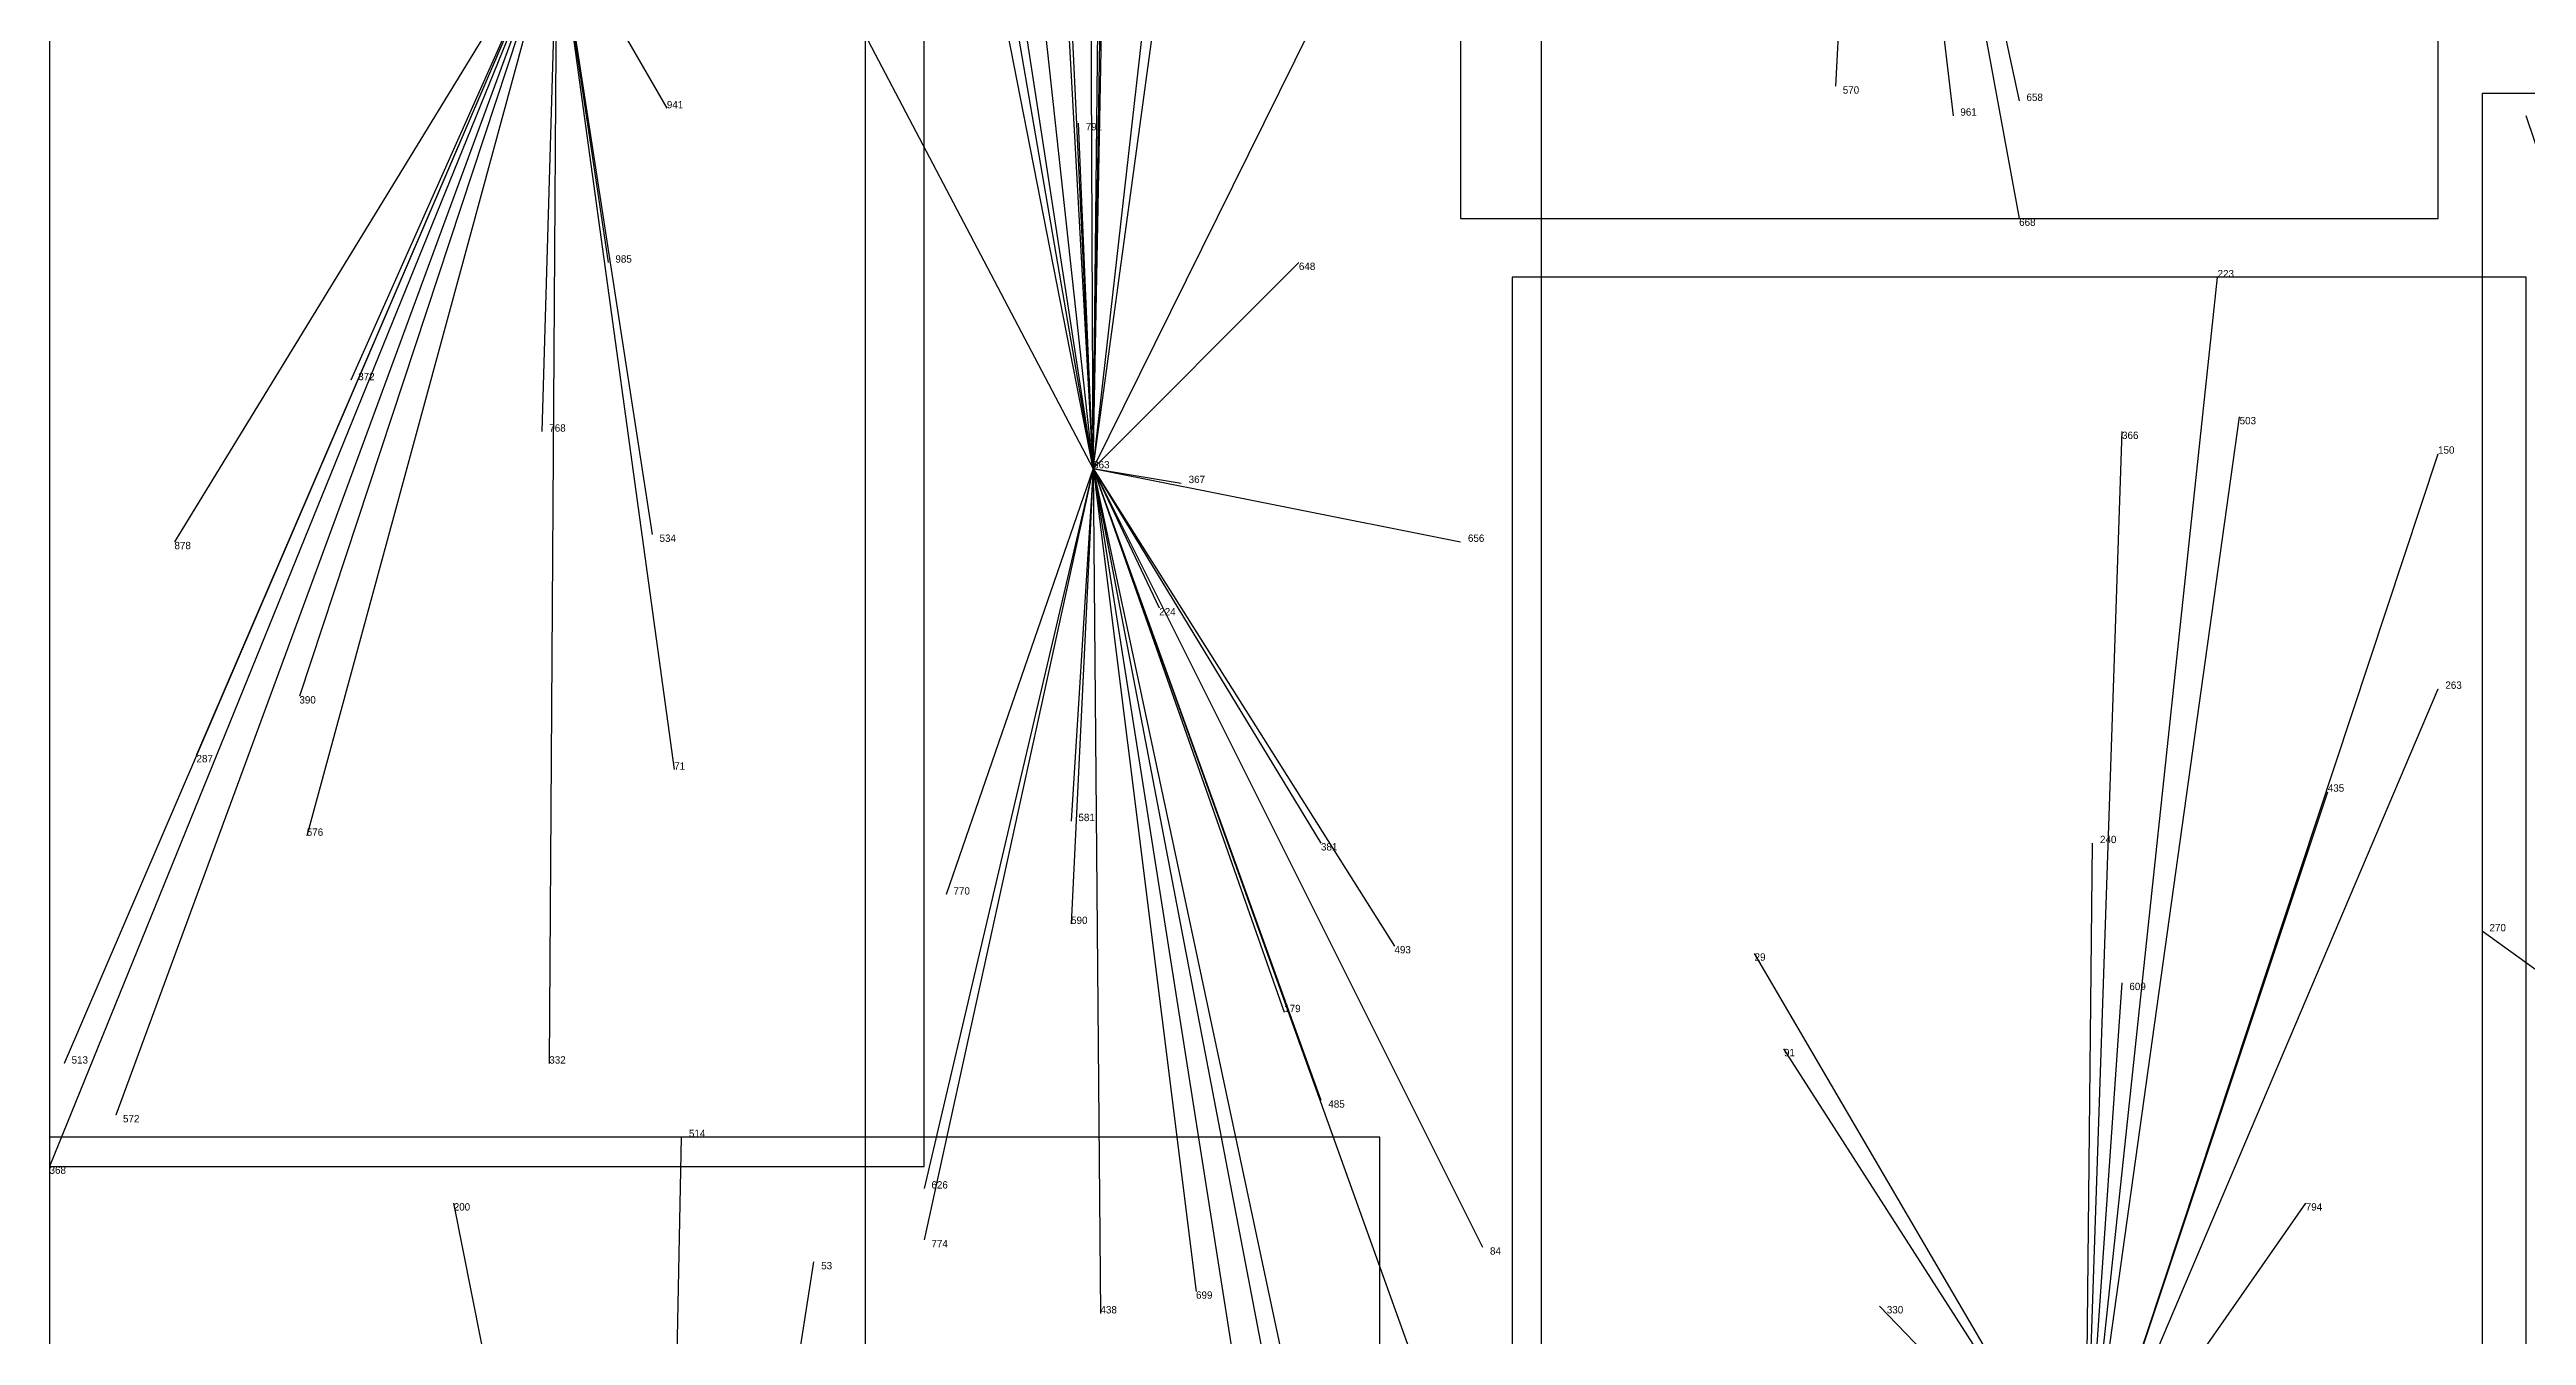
# Model space of a CAD drawing. Extents: x 0 to 1, y 0 to 1.
# Drawn here: x 0.001 to 0.338, y 0.231 to 0.406 of the extents above; entities that cross this region are included whole.
import ezdxf

# ---------------------------------------------------------------- set-up
doc = ezdxf.new("R2010")
doc.units = 0
for name, color, linetype in [('CLIENTS', 7, 'Continuous'), ('FACILITIES', 7, 'Continuous'), ('FACILITIES_LINES', 7, 'Continuous'), ('MIN_MAX_BOXES', 7, 'Continuous'), ('NORMALS', 7, 'Continuous'), ('SOURCE_POINTS', 7, 'Continuous'), ('TEXT', 7, 'Continuous')]:
    doc.layers.add(name, color=color, linetype=linetype)

# ---------------------------------------------------------------- blocks, each defined once
blk = doc.blocks.new('POINT_DISPLAY')
blk.add_line((0, 0), (0, 0))

msp = doc.modelspace()

# ---------------------------------------------------------------- linework, layer by layer
at = {"layer": 'FACILITIES_LINES'}
for p, q in [((0.143, 0.349), (0.142, 0.585)), ((0.143, 0.349), (0.132, 0.548)), ((0.143, 0.349), (0.146, 0.543)), ((0.143, 0.349), (0.145, 0.54)), ((0.143, 0.349), (0.125, 0.514)), ((0.143, 0.349), (0.146, 0.507)), ((0.143, 0.349), (0.136, 0.497)), ((0.143, 0.349), (0.159, 0.49)), ((0.249, 0.492), (0.244, 0.401)), ((0.249, 0.492), (0.269, 0.399)), ((0.249, 0.492), (0.269, 0.383)), ((0.249, 0.492), (0.26, 0.397)), ((0.143, 0.349), (0.162, 0.488)), ((0.143, 0.349), (0.124, 0.473)), ((0.143, 0.349), (0.124, 0.446)), ((0.143, 0.349), (0.187, 0.438)), ((0.07, 0.424), (0.001, 0.254)), ((0.07, 0.424), (0.003, 0.268)), ((0.07, 0.424), (0.01, 0.261)), ((0.07, 0.424), (0.018, 0.339)), ((0.07, 0.424), (0.021, 0.31)), ((0.07, 0.424), (0.035, 0.318)), ((0.07, 0.424), (0.036, 0.299)), ((0.07, 0.424), (0.042, 0.361)), ((0.07, 0.424), (0.068, 0.354)), ((0.07, 0.424), (0.069, 0.268)), ((0.07, 0.424), (0.086, 0.308)), ((0.07, 0.424), (0.083, 0.34)), ((0.07, 0.424), (0.085, 0.398)), ((0.07, 0.424), (0.077, 0.377)), ((0.143, 0.349), (0.132, 0.413)), ((0.143, 0.349), (0.112, 0.408)), ((0.143, 0.349), (0.141, 0.396)), ((0.389, 0.245), (0.338, 0.397)), ((0.143, 0.349), (0.171, 0.377)), ((0.278, 0.206), (0.296, 0.375)), ((0.278, 0.206), (0.299, 0.356)), ((0.278, 0.206), (0.283, 0.354)), ((0.278, 0.206), (0.326, 0.351)), ((0.143, 0.349), (0.12, 0.251)), ((0.143, 0.349), (0.12, 0.244)), ((0.143, 0.349), (0.123, 0.291)), ((0.143, 0.349), (0.14, 0.287)), ((0.143, 0.349), (0.14, 0.301)), ((0.143, 0.349), (0.177, 0.133)), ((0.143, 0.349), (0.144, 0.234)), ((0.143, 0.349), (0.174, 0.263)), ((0.143, 0.349), (0.152, 0.33)), ((0.143, 0.349), (0.155, 0.347)), ((0.143, 0.349), (0.196, 0.243)), ((0.143, 0.349), (0.169, 0.275)), ((0.143, 0.349), (0.174, 0.298)), ((0.143, 0.349), (0.184, 0.284)), ((0.143, 0.349), (0.189, 0.133)), ((0.143, 0.349), (0.193, 0.339)), ((0.143, 0.349), (0.157, 0.237)), ((0.143, 0.349), (0.204, 0.179)), ((0.143, 0.349), (0.179, 0.161)), ((0.278, 0.206), (0.326, 0.319)), ((0.278, 0.206), (0.311, 0.305)), ((0.278, 0.206), (0.279, 0.298)), ((0.389, 0.245), (0.332, 0.286)), ((0.278, 0.206), (0.233, 0.283)), ((0.278, 0.206), (0.283, 0.279)), ((0.278, 0.206), (0.237, 0.27)), ((0.084, 0.108), (0.087, 0.258)), ((0.084, 0.108), (0.056, 0.249)), ((0.278, 0.206), (0.308, 0.249)), ((0.084, 0.108), (0.105, 0.241)), ((0.278, 0.206), (0.25, 0.235))]:
    msp.add_line(p, q, dxfattribs=at)
at = {"layer": 'MIN_MAX_BOXES'}
for p, q in [((0.193, 0.689), (0.193, 0.383)), ((0.193, 0.689), (0.193, 0.383)), ((0.326, 0.383), (0.326, 0.689)), ((0.326, 0.383), (0.326, 0.689)), ((0.001, 0.633), (0.001, 0.254)), ((0.001, 0.633), (0.001, 0.254)), ((0.12, 0.254), (0.12, 0.633)), ((0.12, 0.254), (0.12, 0.633)), ((0.112, 0.585), (0.112, 0.133)), ((0.112, 0.585), (0.112, 0.133)), ((0.204, 0.133), (0.204, 0.585)), ((0.204, 0.133), (0.204, 0.585)), ((0.446, 0.4), (0.332, 0.4)), ((0.332, 0.4), (0.332, 0.049)), ((0.446, 0.4), (0.332, 0.4)), ((0.332, 0.4), (0.332, 0.049)), ((0.332, 0.4), (0.332, 0.4)), ((0.193, 0.383), (0.326, 0.383)), ((0.193, 0.383), (0.326, 0.383)), ((0.193, 0.383), (0.193, 0.383)), ((0.326, 0.383), (0.326, 0.383)), ((0.338, 0.375), (0.2, 0.375)), ((0.2, 0.375), (0.2, 0.001)), ((0.338, 0.375), (0.2, 0.375)), ((0.2, 0.375), (0.2, 0.001)), ((0.2, 0.375), (0.2, 0.375)), ((0.338, 0.001), (0.338, 0.375)), ((0.338, 0.001), (0.338, 0.375)), ((0.338, 0.375), (0.338, 0.375)), ((0.182, 0.258), (0.001, 0.258)), ((0.001, 0.258), (0.001, 0.002)), ((0.182, 0.258), (0.001, 0.258)), ((0.001, 0.258), (0.001, 0.002)), ((0.001, 0.258), (0.001, 0.258)), ((0.182, 0.002), (0.182, 0.258)), ((0.182, 0.002), (0.182, 0.258)), ((0.182, 0.258), (0.182, 0.258)), ((0.001, 0.254), (0.12, 0.254)), ((0.001, 0.254), (0.12, 0.254)), ((0.001, 0.254), (0.001, 0.254)), ((0.12, 0.254), (0.12, 0.254))]:
    msp.add_line(p, q, dxfattribs=at)
at = {"layer": 'NORMALS'}
for p, q in [((0.085, 0.398), (0.085, 0.398)), ((0.244, 0.401), (0.244, 0.401)), ((0.269, 0.399), (0.269, 0.399)), ((0.141, 0.396), (0.141, 0.396)), ((0.26, 0.397), (0.26, 0.397)), ((0.338, 0.397), (0.338, 0.397)), ((0.269, 0.383), (0.269, 0.383)), ((0.077, 0.377), (0.077, 0.377)), ((0.171, 0.377), (0.171, 0.377)), ((0.296, 0.375), (0.296, 0.375)), ((0.042, 0.361), (0.042, 0.361)), ((0.068, 0.354), (0.068, 0.354)), ((0.283, 0.354), (0.283, 0.354)), ((0.299, 0.356), (0.299, 0.356)), ((0.326, 0.351), (0.326, 0.351)), ((0.143, 0.349), (0.143, 0.349)), ((0.155, 0.347), (0.155, 0.347)), ((0.018, 0.339), (0.018, 0.339)), ((0.083, 0.34), (0.083, 0.34)), ((0.193, 0.339), (0.193, 0.339)), ((0.152, 0.33), (0.152, 0.33)), ((0.035, 0.318), (0.035, 0.318)), ((0.326, 0.319), (0.326, 0.319)), ((0.021, 0.31), (0.021, 0.31)), ((0.086, 0.308), (0.086, 0.308)), ((0.311, 0.305), (0.311, 0.305)), ((0.14, 0.301), (0.14, 0.301)), ((0.036, 0.299), (0.036, 0.299)), ((0.174, 0.298), (0.174, 0.298)), ((0.279, 0.298), (0.279, 0.298)), ((0.123, 0.291), (0.123, 0.291)), ((0.14, 0.287), (0.14, 0.287)), ((0.184, 0.284), (0.184, 0.284)), ((0.332, 0.286), (0.332, 0.286)), ((0.233, 0.283), (0.233, 0.283)), ((0.283, 0.279), (0.283, 0.279)), ((0.169, 0.275), (0.169, 0.275)), ((0.237, 0.27), (0.237, 0.27)), ((0.003, 0.268), (0.003, 0.268)), ((0.069, 0.268), (0.069, 0.268)), ((0.174, 0.263), (0.174, 0.263)), ((0.01, 0.261), (0.01, 0.261)), ((0.087, 0.258), (0.087, 0.258)), ((0.001, 0.254), (0.001, 0.254)), ((0.12, 0.251), (0.12, 0.251)), ((0.056, 0.249), (0.056, 0.249)), ((0.308, 0.249), (0.308, 0.249)), ((0.12, 0.244), (0.12, 0.244)), ((0.196, 0.243), (0.196, 0.243)), ((0.105, 0.241), (0.105, 0.241)), ((0.157, 0.237), (0.157, 0.237)), ((0.144, 0.234), (0.144, 0.234)), ((0.25, 0.235), (0.25, 0.235))]:
    msp.add_line(p, q, dxfattribs=at)

# ---------------------------------------------------------------- block references
at = {"layer": 'CLIENTS'}
for p in [(0.085, 0.398), (0.244, 0.401), (0.269, 0.399), (0.141, 0.396), (0.26, 0.397), (0.338, 0.397), (0.269, 0.383), (0.077, 0.377), (0.171, 0.377), (0.296, 0.375), (0.042, 0.361), (0.068, 0.354), (0.283, 0.354), (0.299, 0.356), (0.326, 0.351), (0.155, 0.347), (0.018, 0.339), (0.083, 0.34), (0.193, 0.339), (0.152, 0.33), (0.035, 0.318), (0.326, 0.319), (0.021, 0.31), (0.086, 0.308), (0.311, 0.305), (0.14, 0.301), (0.036, 0.299), (0.174, 0.298), (0.279, 0.298), (0.123, 0.291), (0.14, 0.287), (0.184, 0.284), (0.332, 0.286), (0.233, 0.283), (0.283, 0.279), (0.169, 0.275), (0.237, 0.27), (0.003, 0.268), (0.069, 0.268), (0.174, 0.263), (0.01, 0.261), (0.087, 0.258), (0.001, 0.254), (0.12, 0.251), (0.056, 0.249), (0.308, 0.249), (0.12, 0.244), (0.196, 0.243), (0.105, 0.241), (0.157, 0.237), (0.144, 0.234), (0.25, 0.235)]:
    msp.add_blockref('POINT_DISPLAY', p, dxfattribs=at)
at = {"layer": 'FACILITIES'}
msp.add_blockref('POINT_DISPLAY', (0.143, 0.349), dxfattribs=at)
at = {"layer": 'SOURCE_POINTS'}
for p in [(0.085, 0.398), (0.244, 0.401), (0.269, 0.399), (0.141, 0.396), (0.26, 0.397), (0.338, 0.397), (0.269, 0.383), (0.077, 0.377), (0.171, 0.377), (0.296, 0.375), (0.042, 0.361), (0.068, 0.354), (0.283, 0.354), (0.299, 0.356), (0.326, 0.351), (0.143, 0.349), (0.155, 0.347), (0.018, 0.339), (0.083, 0.34), (0.193, 0.339), (0.152, 0.33), (0.035, 0.318), (0.326, 0.319), (0.021, 0.31), (0.086, 0.308), (0.311, 0.305), (0.14, 0.301), (0.036, 0.299), (0.174, 0.298), (0.279, 0.298), (0.123, 0.291), (0.14, 0.287), (0.184, 0.284), (0.332, 0.286), (0.233, 0.283), (0.283, 0.279), (0.169, 0.275), (0.237, 0.27), (0.003, 0.268), (0.069, 0.268), (0.174, 0.263), (0.01, 0.261), (0.087, 0.258), (0.001, 0.254), (0.12, 0.251), (0.056, 0.249), (0.308, 0.249), (0.12, 0.244), (0.196, 0.243), (0.105, 0.241), (0.157, 0.237), (0.144, 0.234), (0.25, 0.235)]:
    msp.add_blockref('POINT_DISPLAY', p, dxfattribs=at)

# ---------------------------------------------------------------- texts
at = {"layer": 'TEXT'}
for s, p in [('941', (0.085, 0.398)), ('570', (0.245, 0.4)), ('961', (0.261, 0.397)), ('658', (0.27, 0.399)), ('791', (0.142, 0.395)), ('668', (0.269, 0.382)), ('985', (0.078, 0.377)), ('648', (0.171, 0.376)), ('223', (0.296, 0.375)), ('372', (0.043, 0.361)), ('768', (0.069, 0.354)), ('366', (0.283, 0.353)), ('503', (0.299, 0.355)), ('150', (0.326, 0.351)), ('863', (0.143, 0.349)), ('367', (0.156, 0.347)), ('878', (0.018, 0.338)), ('534', (0.084, 0.339)), ('656', (0.194, 0.339)), ('224', (0.152, 0.329)), ('390', (0.035, 0.317)), ('263', (0.327, 0.319)), ('287', (0.021, 0.309)), ('71', (0.086, 0.308)), ('435', (0.311, 0.305)), ('576', (0.036, 0.299)), ('581', (0.141, 0.301)), ('381', (0.174, 0.297)), ('240', (0.28, 0.298)), ('770', (0.124, 0.291)), ('590', (0.14, 0.287)), ('270', (0.333, 0.286)), ('493', (0.184, 0.283)), ('29', (0.233, 0.282)), ('609', (0.284, 0.278)), ('179', (0.169, 0.275)), ('91', (0.237, 0.269)), ('513', (0.004, 0.268)), ('332', (0.069, 0.268)), ('485', (0.175, 0.262)), ('572', (0.011, 0.26)), ('514', (0.088, 0.258)), ('368', (0.001, 0.253)), ('626', (0.121, 0.251)), ('200', (0.056, 0.248)), ('794', (0.308, 0.248)), ('774', (0.121, 0.243)), ('84', (0.197, 0.242)), ('53', (0.106, 0.24)), ('699', (0.157, 0.236)), ('438', (0.144, 0.234)), ('330', (0.251, 0.234))]:
    msp.add_text(s, height=0.001, dxfattribs=at).set_placement(p)

doc.saveas('drawing.dxf')
